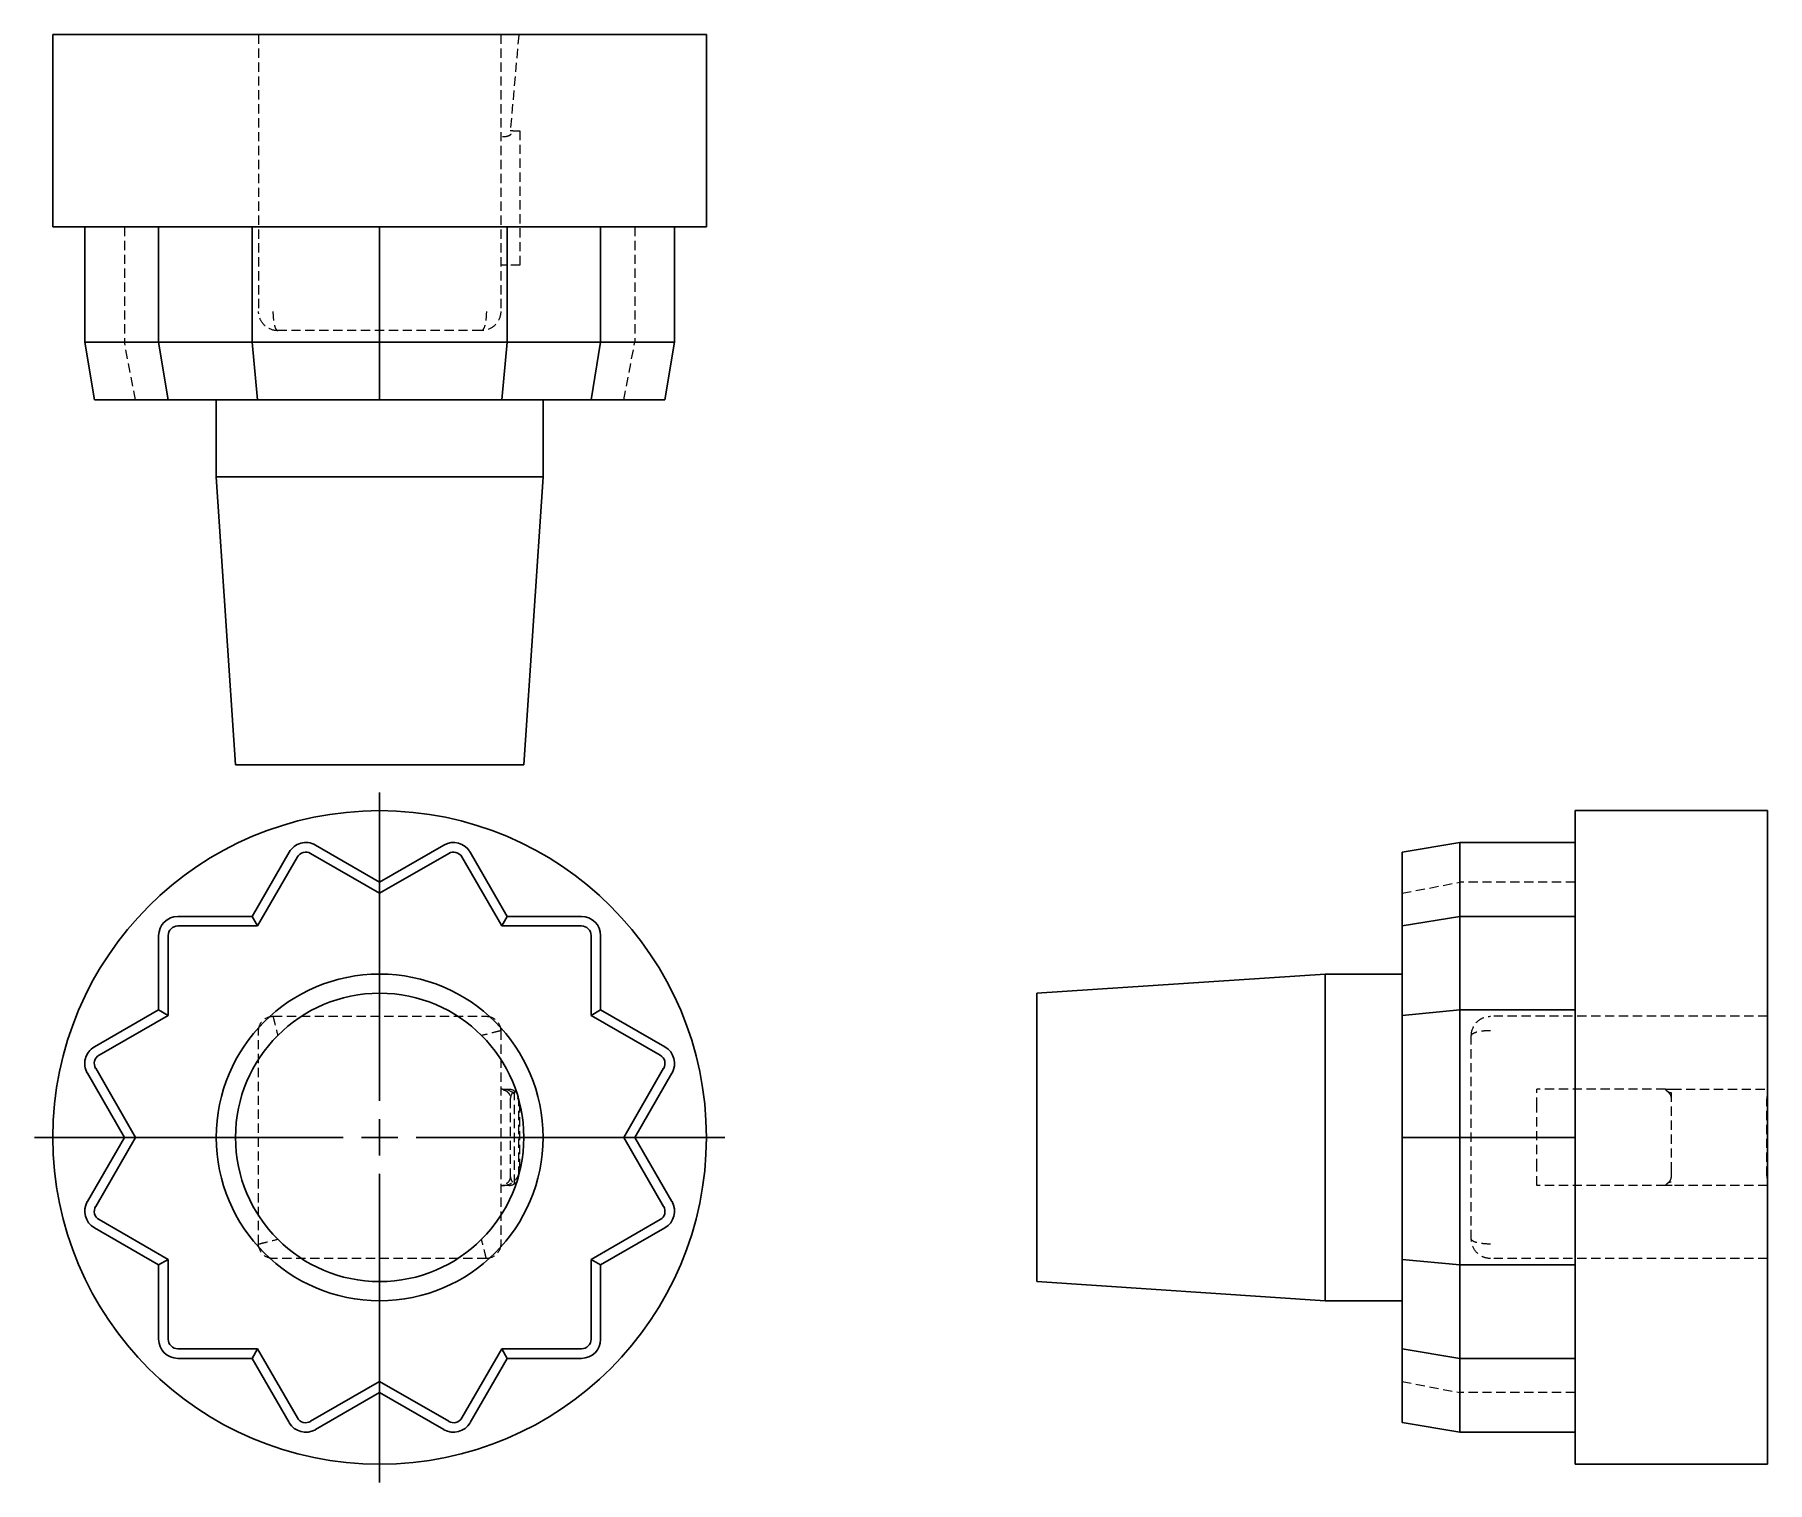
# Model space of a CAD drawing. Header units: millimetres. Extents: x 36 to 273, y 10 to 208.
import ezdxf

# ---------------------------------------------------------------- set-up
doc = ezdxf.new("R2010")
doc.units = ezdxf.units.MM
doc.linetypes.add('HIDDEN', pattern=[1.905, 1.27, -0.635])
doc.layers.add('10', color=7, linetype='Continuous')

# ---------------------------------------------------------------- blocks, each defined once
blk = doc.blocks.new('SW_CENTERMARKSYMBOL_0')
at = {"layer": '10', "color": 0}
for p, q in [((0, 5), (0, 47.24)), ((0, 0), (0, 2.5)), ((-5, 0), (-47.24, 0)), ((0, 0), (-2.5, 0)), ((0, 0), (0, -2.5)), ((0, 0), (2.5, 0)), ((5, 0), (47.24, 0)), ((0, -5), (0, -47.24))]:
    blk.add_line(p, q, dxfattribs=at)

msp = doc.modelspace()

# ---------------------------------------------------------------- linework, layer by layer
at = {"color": 7, "linetype": 'Continuous', "lineweight": 25}
for p, q in [((38.26, 208), (38.26, 181.68)), ((127.74, 208), (38.26, 208)), ((127.74, 181.68), (127.74, 208)), ((127.74, 181.68), (38.26, 181.68)), ((42.62, 181.68), (42.62, 165.89)), ((52.74, 181.68), (52.74, 165.89)), ((65.53, 181.68), (65.53, 165.89)), ((83, 181.68), (83, 165.89)), ((100.47, 181.68), (100.47, 165.89)), ((113.26, 165.89), (113.26, 181.68)), ((123.38, 165.89), (123.38, 181.68)), ((42.62, 165.89), (43.94, 158)), ((43.94, 165.89), (42.62, 165.89)), ((52.74, 165.89), (43.94, 165.89)), ((55.37, 165.89), (52.74, 165.89)), ((52.74, 165.89), (54.05, 158)), ((65.53, 165.89), (55.37, 165.89)), ((70.61, 165.89), (65.53, 165.89)), ((66.29, 158), (65.53, 165.89)), ((74.2, 165.89), (70.61, 165.89)), ((83, 165.89), (74.2, 165.89)), ((91.8, 165.89), (83, 165.89)), ((83, 158), (83, 165.89)), ((95.39, 165.89), (91.8, 165.89)), ((100.47, 165.89), (95.39, 165.89)), ((99.71, 158), (100.47, 165.89)), ((110.63, 165.89), (100.47, 165.89)), ((113.26, 165.89), (110.63, 165.89)), ((111.95, 158), (113.26, 165.89)), ((122.06, 165.89), (113.26, 165.89)), ((122.06, 158), (123.38, 165.89)), ((123.38, 165.89), (122.06, 165.89)), ((43.94, 158), (44.6, 158)), ((44.6, 158), (54.05, 158)), ((54.05, 158), (55.37, 158)), ((55.37, 158), (66.29, 158)), ((60.63, 158), (60.63, 147.47)), ((66.29, 158), (71.75, 158)), ((71.75, 158), (73.54, 158)), ((73.54, 158), (83, 158)), ((83, 158), (92.46, 158)), ((92.46, 158), (94.25, 158)), ((94.25, 158), (99.71, 158)), ((99.71, 158), (110.63, 158)), ((105.37, 147.47), (105.37, 158)), ((110.63, 158), (111.95, 158)), ((111.95, 158), (121.4, 158)), ((121.4, 158), (122.06, 158)), ((60.63, 147.47), (63.26, 108)), ((105.37, 147.47), (60.63, 147.47)), ((102.74, 108), (105.37, 147.47)), ((63.26, 108), (102.74, 108)), ((273, 101.74), (246.68, 101.74)), ((246.68, 57), (246.68, 101.74)), ((273, 57), (273, 101.74)), ((230.89, 97.38), (223, 96.06)), ((246.68, 97.38), (230.89, 97.38)), ((230.89, 96.06), (230.89, 97.38)), ((70.61, 96.06), (65.53, 87.26)), ((66.29, 85.95), (71.75, 95.4)), ((73.54, 95.88), (83, 90.43)), ((83, 91.94), (74.2, 97.02)), ((91.8, 97.02), (83, 91.94)), ((83, 90.43), (92.46, 95.88)), ((94.25, 95.4), (99.71, 85.95)), ((100.47, 87.26), (95.39, 96.06)), ((223, 96.06), (223, 95.4)), ((223, 95.4), (223, 85.95)), ((230.89, 87.26), (230.89, 96.06)), ((83, 90.43), (83, 91.94)), ((65.53, 87.26), (55.37, 87.26)), ((55.37, 85.95), (66.29, 85.95)), ((66.29, 85.95), (65.53, 87.26)), ((99.71, 85.95), (100.47, 87.26)), ((99.71, 85.95), (110.63, 85.95)), ((110.63, 87.26), (100.47, 87.26)), ((223, 85.95), (230.89, 87.26)), ((223, 85.95), (223, 84.63)), ((246.68, 87.26), (230.89, 87.26)), ((230.89, 84.63), (230.89, 87.26)), ((52.74, 84.63), (52.74, 74.47)), ((54.05, 73.71), (54.05, 84.63)), ((111.95, 84.63), (111.95, 73.71)), ((113.26, 74.47), (113.26, 84.63)), ((223, 84.63), (223, 73.71)), ((230.89, 74.47), (230.89, 84.63)), ((212.47, 79.37), (173, 76.74)), ((223, 79.37), (212.47, 79.37)), ((212.47, 57), (212.47, 79.37)), ((173, 76.74), (173, 57)), ((52.74, 74.47), (43.94, 69.39)), ((44.6, 68.25), (54.05, 73.71)), ((54.05, 73.71), (52.74, 74.47)), ((111.95, 73.71), (113.26, 74.47)), ((111.95, 73.71), (121.4, 68.25)), ((122.06, 69.39), (113.26, 74.47)), ((223, 73.71), (230.89, 74.47)), ((223, 73.71), (223, 68.25)), ((246.68, 74.47), (230.89, 74.47)), ((230.89, 69.39), (230.89, 74.47)), ((230.89, 65.8), (230.89, 69.39)), ((49.57, 57), (44.12, 66.46)), ((121.88, 66.46), (116.43, 57)), ((223, 68.25), (223, 66.46)), ((223, 66.46), (223, 57)), ((42.98, 65.8), (48.06, 57)), ((117.94, 57), (123.02, 65.8)), ((230.89, 57), (230.89, 65.8)), ((48.06, 57), (42.98, 48.2)), ((44.12, 47.54), (49.57, 57)), ((49.57, 57), (48.06, 57)), ((116.43, 57), (117.94, 57)), ((116.43, 57), (121.88, 47.54)), ((123.02, 48.2), (117.94, 57)), ((173, 57), (173, 37.26)), ((212.47, 34.63), (212.47, 57)), ((223, 57), (230.89, 57)), ((223, 57), (223, 47.54)), ((246.68, 57), (230.89, 57)), ((230.89, 48.2), (230.89, 57)), ((246.68, 12.26), (246.68, 57)), ((273, 12.26), (273, 57)), ((223, 47.54), (223, 45.75)), ((230.89, 44.61), (230.89, 48.2)), ((54.05, 40.29), (44.6, 45.75)), ((121.4, 45.75), (111.95, 40.29)), ((223, 45.75), (223, 40.29)), ((43.94, 44.61), (52.74, 39.53)), ((113.26, 39.53), (122.06, 44.61)), ((230.89, 39.53), (230.89, 44.61)), ((54.05, 40.29), (52.74, 39.53)), ((52.74, 39.53), (52.74, 29.37)), ((54.05, 29.37), (54.05, 40.29)), ((111.95, 40.29), (111.95, 29.37)), ((111.95, 40.29), (113.26, 39.53)), ((113.26, 29.37), (113.26, 39.53)), ((223, 40.29), (230.89, 39.53)), ((223, 40.29), (223, 29.37)), ((246.68, 39.53), (230.89, 39.53)), ((230.89, 29.37), (230.89, 39.53)), ((173, 37.26), (212.47, 34.63)), ((212.47, 34.63), (223, 34.63)), ((223, 29.37), (223, 28.05)), ((230.89, 26.74), (230.89, 29.37)), ((66.29, 28.05), (55.37, 28.05)), ((55.37, 26.74), (65.53, 26.74)), ((66.29, 28.05), (65.53, 26.74)), ((65.53, 26.74), (70.61, 17.94)), ((71.75, 18.6), (66.29, 28.05)), ((99.71, 28.05), (94.25, 18.6)), ((95.39, 17.94), (100.47, 26.74)), ((110.63, 28.05), (99.71, 28.05)), ((99.71, 28.05), (100.47, 26.74)), ((100.47, 26.74), (110.63, 26.74)), ((223, 28.05), (230.89, 26.74)), ((223, 28.05), (223, 18.6)), ((230.89, 26.74), (246.68, 26.74)), ((230.89, 17.94), (230.89, 26.74)), ((83, 23.57), (73.54, 18.12)), ((74.2, 16.98), (83, 22.06)), ((92.46, 18.12), (83, 23.57)), ((83, 23.57), (83, 22.06)), ((83, 22.06), (91.8, 16.98)), ((223, 18.6), (223, 17.94)), ((223, 17.94), (230.89, 16.62)), ((230.89, 16.62), (230.89, 17.94)), ((230.89, 16.62), (246.68, 16.62)), ((246.68, 12.26), (273, 12.26))]:
    msp.add_line(p, q, dxfattribs=at)
at = {"color": 7, "linetype": 'HIDDEN', "lineweight": 18}
for p, q in [((66.42, 208), (66.42, 170.11)), ((99.58, 208), (99.58, 170.11)), ((102.04, 207.95), (100.89, 194.84)), ((102.04, 207.95), (101.47, 208)), ((101.22, 194.84), (100.89, 194.84)), ((101.22, 194.84), (102.21, 194.84)), ((102.21, 194.84), (102.21, 176.42)), ((48.06, 181.68), (48.06, 165.89)), ((117.94, 181.68), (117.94, 165.89)), ((99.84, 176.42), (99.58, 176.42)), ((102.21, 176.42), (99.84, 176.42)), ((96.95, 167.47), (69.05, 167.47)), ((49.57, 158), (48.06, 165.89)), ((116.43, 158), (117.94, 165.89)), ((223, 90.43), (230.89, 91.94)), ((246.68, 91.94), (230.89, 91.94)), ((68.39, 73.58), (97.61, 73.58)), ((273, 73.58), (235.11, 73.58)), ((66.42, 42.39), (66.42, 71.61)), ((99.58, 71.61), (99.58, 42.39)), ((232.47, 43.05), (232.47, 70.95)), ((99.84, 63.58), (99.58, 63.58)), ((99.84, 63.58), (100.73, 63.58)), ((100.89, 62.26), (100.89, 51.74)), ((101.47, 50.65), (101.47, 63.35)), ((102.04, 51.74), (102.04, 62.26)), ((259.05, 63.58), (241.42, 63.58)), ((241.42, 61.21), (241.42, 63.58)), ((259.05, 63.58), (259.84, 63.58)), ((259.84, 63.58), (259.96, 63.58)), ((259.84, 63.13), (259.84, 61.21)), ((259.96, 63.58), (273, 63.58)), ((272.95, 51.74), (272.95, 62.26)), ((102.21, 52.79), (102.21, 61.21)), ((241.42, 52.79), (241.42, 61.21)), ((259.84, 61.21), (259.84, 52.79)), ((241.42, 50.42), (241.42, 52.79)), ((259.84, 52.79), (259.84, 50.87)), ((99.58, 50.42), (99.84, 50.42)), ((100.73, 50.42), (99.84, 50.42)), ((259.05, 50.42), (241.42, 50.42)), ((259.84, 50.42), (259.05, 50.42)), ((259.96, 50.42), (259.84, 50.42)), ((273, 50.42), (259.96, 50.42)), ((97.61, 40.42), (68.39, 40.42)), ((273, 40.42), (235.11, 40.42)), ((223, 23.57), (230.89, 22.06)), ((246.68, 22.06), (230.89, 22.06))]:
    msp.add_line(p, q, dxfattribs=at)
at = {"color": 7, "linetype": 'Continuous', "lineweight": 25}
for radius in [44.74, 22.37, 19.74]:
    msp.add_circle((83, 57), radius, dxfattribs=at)
for centre, radius, start, end in [((72.89, 94.75), 2.63, 60, 150), ((93.11, 94.75), 2.63, 30, 120), ((72.89, 94.75), 1.32, 60, 150), ((93.11, 94.75), 1.32, 30, 120), ((55.37, 84.63), 2.63, 90, 180), ((55.37, 84.63), 1.32, 90, 180), ((110.63, 84.63), 2.63, 0, 90), ((110.63, 84.63), 1.32, 0, 90), ((45.25, 67.11), 2.63, 120, 210), ((120.75, 67.11), 2.63, 330, 60), ((45.25, 67.11), 1.32, 120, 210), ((120.75, 67.11), 1.32, 330, 60), ((45.25, 46.89), 2.63, 150, 240), ((45.25, 46.89), 1.32, 150, 240), ((120.75, 46.89), 1.32, 300, 30), ((120.75, 46.89), 2.63, 300, 30), ((55.37, 29.37), 2.63, 180, 270), ((55.37, 29.37), 1.32, 180, 270), ((110.63, 29.37), 1.32, 270, 0), ((110.63, 29.37), 2.63, 270, 0), ((72.89, 19.25), 2.63, 210, 300), ((72.89, 19.25), 1.32, 210, 300), ((93.11, 19.25), 2.63, 240, 330), ((93.11, 19.25), 1.32, 240, 330)]:
    msp.add_arc(centre, radius, start, end, dxfattribs=at)
at = {"color": 7, "linetype": 'HIDDEN', "lineweight": 18}
for centre, radius, start, end in [((99.84, 61.21), 2.37, 0, 90), ((102.21, 62.26), 1.32, 138.5632, 180), ((100.72, 62.26), 1.32, 359.9663, 55.5628), ((282.58, 62.36), 9.63, 174.1236, 180.6022), ((99.84, 52.79), 2.37, 270, 0), ((102.21, 51.74), 1.32, 180, 221.4368), ((100.72, 51.74), 1.32, 304.4372, 0.0337), ((282.58, 51.64), 9.63, 179.3978, 185.8764)]:
    msp.add_arc(centre, radius, start, end, dxfattribs=at)
for centre, start_param, end_param in [((100.73, 62.26), 0.972312, 1.570796), ((100.73, 51.74), 4.712389, 5.310873)]:
    msp.add_ellipse(centre, major_axis=(1.32, 0), ratio=0.996195, start_param=start_param, end_param=end_param, dxfattribs=at)
for points, knots in [([(99.84, 194.05), (99.88, 194.05), (99.95, 194.04), (100.05, 194.04), (100.16, 194.05), (100.26, 194.06), (100.41, 194.09), (100.6, 194.14), (100.81, 194.23), (100.98, 194.35), (101.1, 194.48), (101.17, 194.6), (101.22, 194.72), (101.22, 194.8), (101.22, 194.84)], [0, 0, 0, 0, 0.057288, 0.114612, 0.17216, 0.230118, 0.288666, 0.427044, 0.5598, 0.681927, 0.791383, 0.865858, 0.934092, 1, 1, 1, 1]), ([(69.05, 167.47), (68.46, 167.47), (67.48, 167.82), (66.6, 168.93), (66.42, 169.71), (66.42, 170.11)], [-1.570796, -1.570796, -1.570796, -1.570796, -0.897598, -0.448799, 0, 0, 0, 0]), ([(68.39, 170.11), (68.39, 169.71), (68.44, 168.93), (68.66, 167.82), (68.91, 167.47), (69.05, 167.47)], [-1.570796, -1.570796, -1.570796, -1.570796, -1.121997, -0.673198, 0, 0, 0, 0]), ([(99.58, 170.11), (99.58, 169.71), (99.4, 168.93), (98.52, 167.82), (97.54, 167.47), (96.95, 167.47)], [-1.570796, -1.570796, -1.570796, -1.570796, -1.121997, -0.673198, 0, 0, 0, 0]), ([(97.61, 170.11), (97.61, 169.71), (97.56, 168.93), (97.34, 167.82), (97.09, 167.47), (96.95, 167.47)], [-1.570796, -1.570796, -1.570796, -1.570796, -1.121997, -0.673198, 0, 0, 0, 0]), ([(66.42, 71.61), (66.42, 72.05), (66.78, 73.08), (67.8, 73.58), (68.39, 73.58)], [0, 0, 0, 0, 0.428571, 1, 1, 1, 1]), ([(68.39, 73.58), (68.39, 73.58), (68.44, 73.4), (68.66, 72.52), (68.91, 71.54), (69.05, 70.95)], [-1.570796, -1.570796, -1.570796, -1.570796, -1.121997, -0.673198, 0, 0, 0, 0]), ([(97.61, 73.58), (98.05, 73.58), (99.08, 73.22), (99.58, 72.2), (99.58, 71.61)], [0, 0, 0, 0, 0.428571, 1, 1, 1, 1]), ([(232.47, 70.95), (232.47, 71.54), (232.82, 72.52), (233.93, 73.4), (234.71, 73.58), (235.11, 73.58)], [-1.570796, -1.570796, -1.570796, -1.570796, -0.897598, -0.448799, 0, 0, 0, 0]), ([(99.58, 71.61), (99.58, 71.61), (99.4, 71.56), (98.52, 71.34), (97.54, 71.09), (96.95, 70.95)], [-1.570796, -1.570796, -1.570796, -1.570796, -1.121997, -0.673198, 0, 0, 0, 0]), ([(235.11, 71.61), (234.71, 71.61), (233.93, 71.56), (232.82, 71.34), (232.47, 71.09), (232.47, 70.95)], [-1.570796, -1.570796, -1.570796, -1.570796, -1.121997, -0.673198, 0, 0, 0, 0]), ([(99.9, 63.54), (99.94, 63.53), (100.01, 63.51), (100.16, 63.45), (100.33, 63.36), (100.51, 63.23), (100.67, 63.05), (100.8, 62.82), (100.88, 62.55), (100.89, 62.36), (100.89, 62.26)], [0, 0, 0, 0, 0.085463, 0.180478, 0.287145, 0.407041, 0.540555, 0.686332, 0.841092, 1, 1, 1, 1]), ([(259.05, 63.58), (259.05, 63.58), (259.04, 63.58), (259.04, 63.57), (259.05, 63.56), (259.06, 63.54), (259.09, 63.51), (259.14, 63.46), (259.23, 63.38), (259.35, 63.29), (259.48, 63.22), (259.6, 63.17), (259.72, 63.14), (259.8, 63.14), (259.84, 63.13)], [0, 0, 0, 0, 0.057288, 0.114612, 0.17216, 0.230118, 0.288666, 0.427044, 0.5598, 0.681927, 0.791383, 0.865858, 0.934092, 1, 1, 1, 1]), ([(259.28, 63.34), (259.34, 63.29), (259.47, 63.19), (259.63, 62.99), (259.8, 62.68), (259.82, 62.43), (259.84, 62.26)], [0, 0, 0, 0, 0.182426, 0.397676, 0.608453, 1, 1, 1, 1]), ([(100.89, 51.74), (100.89, 51.64), (100.88, 51.45), (100.8, 51.18), (100.67, 50.95), (100.51, 50.77), (100.33, 50.64), (100.16, 50.55), (100.01, 50.49), (99.94, 50.47), (99.9, 50.46)], [0, 0, 0, 0, 0.158908, 0.313668, 0.459445, 0.592959, 0.712855, 0.819522, 0.914537, 1, 1, 1, 1]), ([(259.84, 50.87), (259.82, 50.87), (259.78, 50.86), (259.72, 50.86), (259.66, 50.85), (259.61, 50.83), (259.55, 50.81), (259.46, 50.77), (259.35, 50.71), (259.23, 50.62), (259.14, 50.54), (259.08, 50.48), (259.05, 50.45), (259.04, 50.42), (259.05, 50.42), (259.05, 50.42)], [0, 0, 0, 0, 0.032984, 0.066013, 0.099632, 0.134354, 0.170647, 0.20892, 0.318302, 0.440447, 0.573114, 0.711514, 0.80867, 0.904546, 1, 1, 1, 1]), ([(259.84, 51.74), (259.82, 51.57), (259.8, 51.32), (259.63, 51.01), (259.47, 50.81), (259.34, 50.71), (259.28, 50.66)], [0, 0, 0, 0, 0.391548, 0.602326, 0.817576, 1, 1, 1, 1]), ([(66.42, 42.39), (66.42, 42.39), (66.6, 42.44), (67.48, 42.66), (68.46, 42.91), (69.05, 43.05)], [-1.570796, -1.570796, -1.570796, -1.570796, -1.121997, -0.673198, 0, 0, 0, 0]), ([(97.61, 40.42), (97.61, 40.42), (97.56, 40.6), (97.34, 41.48), (97.09, 42.46), (96.95, 43.05)], [-1.570796, -1.570796, -1.570796, -1.570796, -1.121997, -0.673198, 0, 0, 0, 0]), ([(235.11, 40.42), (234.71, 40.42), (233.93, 40.6), (232.82, 41.48), (232.47, 42.46), (232.47, 43.05)], [-1.570796, -1.570796, -1.570796, -1.570796, -1.121997, -0.673198, 0, 0, 0, 0]), ([(235.11, 42.39), (234.71, 42.39), (233.93, 42.44), (232.82, 42.66), (232.47, 42.91), (232.47, 43.05)], [-1.570796, -1.570796, -1.570796, -1.570796, -1.121997, -0.673198, 0, 0, 0, 0]), ([(68.39, 40.42), (67.95, 40.42), (66.92, 40.78), (66.42, 41.8), (66.42, 42.39)], [0, 0, 0, 0, 0.428571, 1, 1, 1, 1]), ([(99.58, 42.39), (99.58, 41.95), (99.22, 40.92), (98.2, 40.42), (97.61, 40.42)], [0, 0, 0, 0, 0.428571, 1, 1, 1, 1])]:
    msp.add_open_spline(points, degree=3, knots=knots, dxfattribs=at)

# ---------------------------------------------------------------- block references
at = {"layer": '10'}
msp.add_blockref('SW_CENTERMARKSYMBOL_0', (83, 57), dxfattribs=at)

doc.saveas('drawing.dxf')
